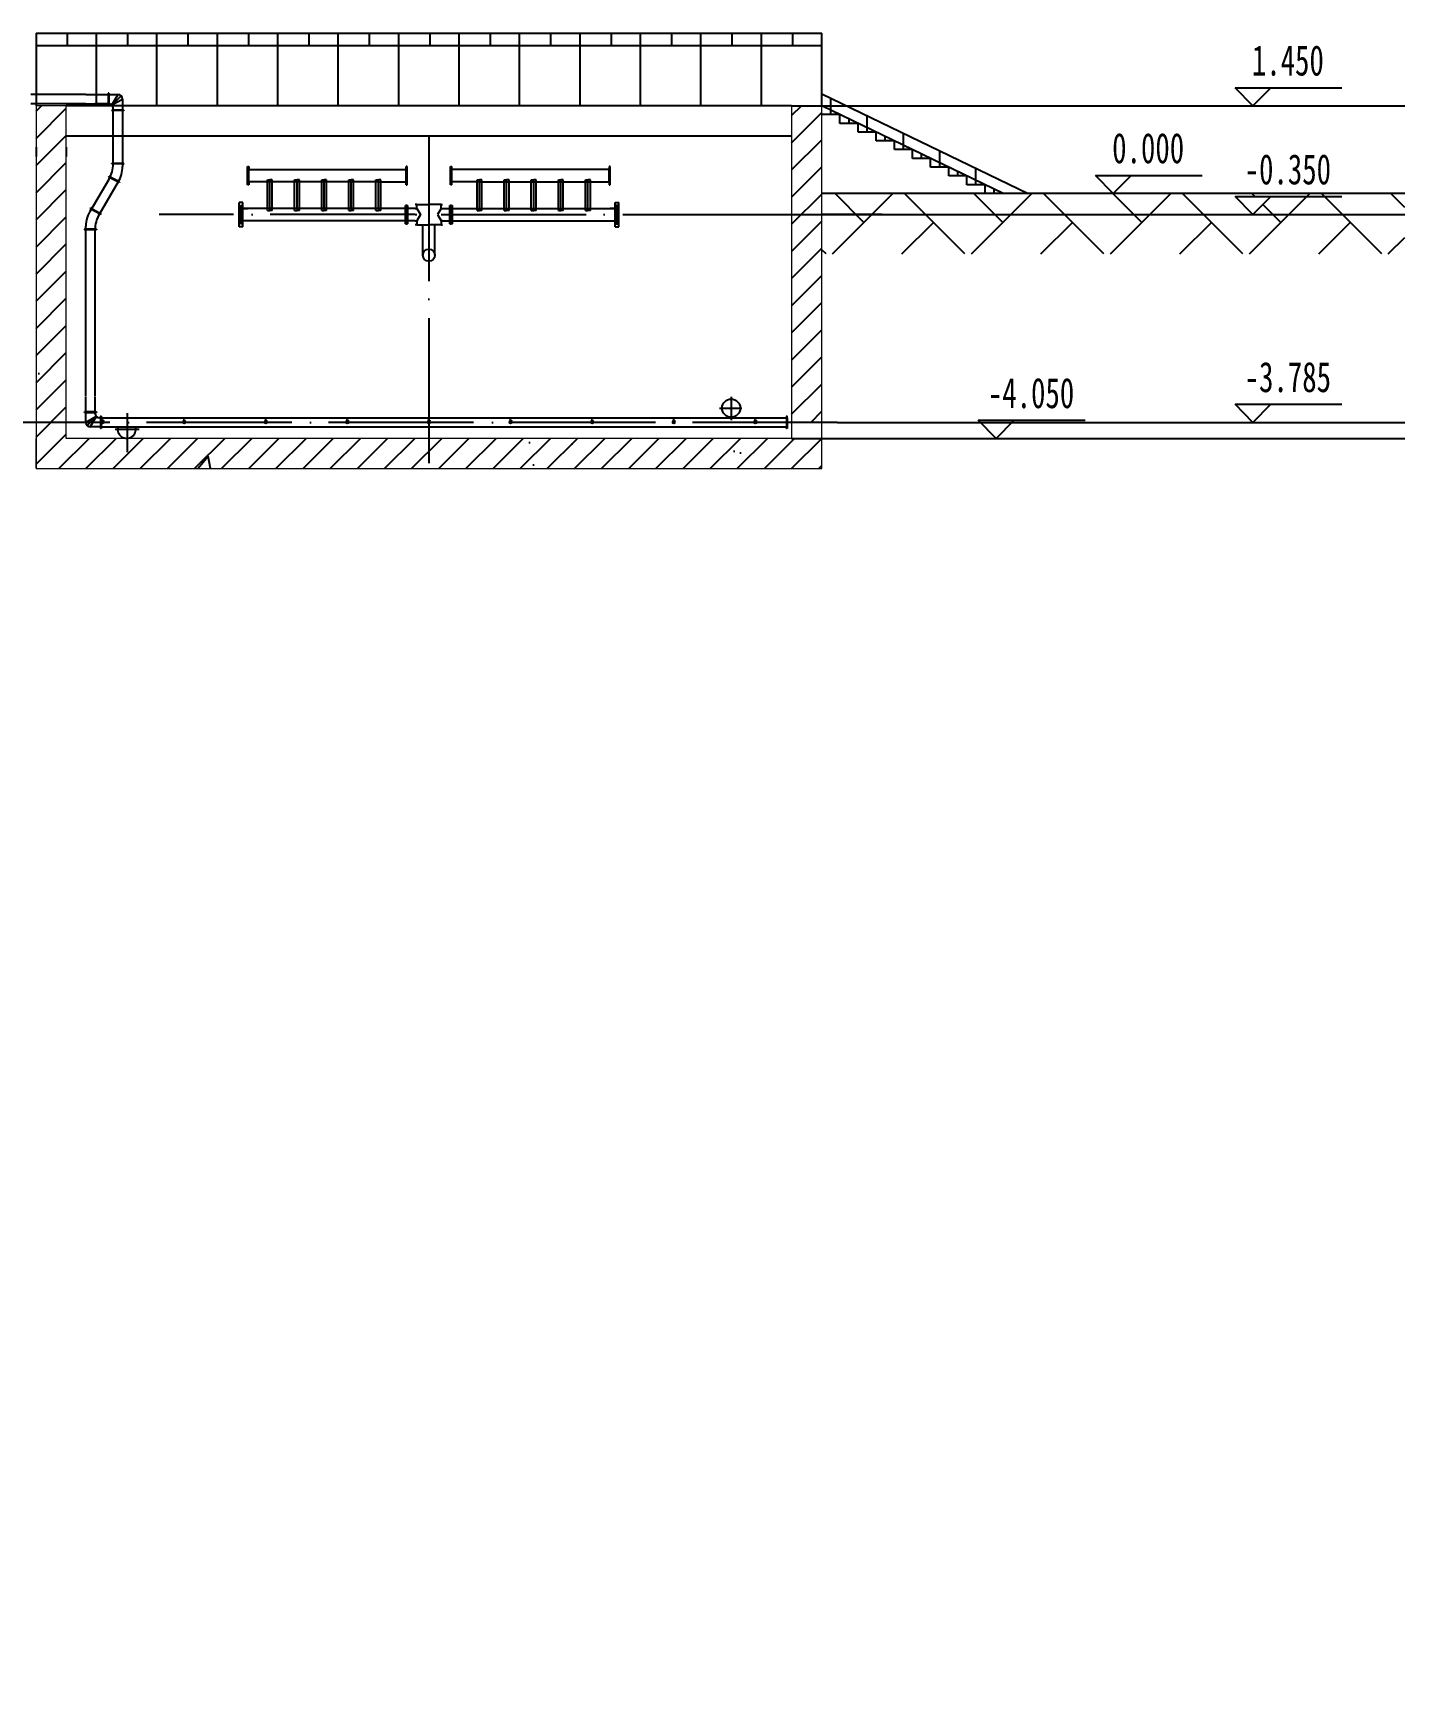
# Model space of a CAD drawing. Header units: millimetres. Extents: x 279 to 2876, y -494 to 1800.
# Drawn here: x 1271.1 to 1498, y -275.1 to -0.1 of the extents above; entities that cross this region are included whole.
import ezdxf

# ---------------------------------------------------------------- set-up
doc = ezdxf.new("R2010")
doc.units = ezdxf.units.MM
doc.linetypes.add('ACAD_ISO04W100', pattern=[30, 24, -3, 0, -3])
doc.layers.add('图层1', color=1, linetype='Continuous', lineweight=25, plot=False)
doc.layers.add('图层2', color=5, linetype='Continuous', lineweight=25, plot=False)
doc.styles.get("Standard").update_dxf_attribs({"font": 'txt', "bigfont": 'gbcbig.shx'})

msp = doc.modelspace()

# ---------------------------------------------------------------- hatches: boundary and pattern name
h = msp.add_hatch()
h.set_pattern_fill('ANSI31', color=256, style=0)
h.set_pattern_definition([(45, (299.2907, -738.3604), (-2.245064, 2.245064), [])])
h.paths.add_polyline_path([(870.56582, -12.1404), (865.56582, -12.1404), (865.56582, -64.4904), (870.56582, -64.4904)])
h.paths.add_polyline_path([(995.56582, -20.50611), (995.56582, -19.00611), (995.56582, -12.1404), (990.56582, -12.1404), (990.56582, -19.00611), (990.56582, -20.50611), (990.56582, -64.4904), (995.56582, -64.4904)])
h.paths.add_polyline_path([(983.11159, -67.1404), (940.97083, -67.1404), (942.74642, -72.1404), (985.68478, -72.1404)])
h.paths.add_polyline_path([(995.56582, -64.4904), (990.56582, -64.4904), (990.56582, -67.1404), (983.11159, -67.1404), (985.68478, -72.1404), (995.56582, -72.1404)])
h.paths.add_polyline_path([(940.97083, -67.1404), (930.56582, -67.1404), (930.56582, -72.1404), (942.74642, -72.1404)])
h.paths.add_polyline_path([(930.56582, -67.1404), (881.41478, -67.1404), (883.98797, -72.1404), (930.56582, -72.1404)])
h.paths.add_polyline_path([(881.41478, -67.1404), (870.56582, -67.1404), (870.56582, -64.4904), (865.56582, -64.4904), (865.56582, -72.1404), (883.98797, -72.1404)])
h.paths.add_polyline_path([(1068.5659, -67.1404), (1008.5659, -67.1404), (1008.5659, -64.4904), (1003.5659, -64.4904), (1003.5659, -72.1404), (1068.5659, -72.1404)])
h.paths.add_polyline_path([(1008.5659, -20.50611), (1008.5659, -19.00611), (1008.5659, -12.1404), (1003.5659, -12.1404), (1003.5659, -19.00611), (1003.5659, -20.50611), (1003.5659, -64.4904), (1008.5659, -64.4904)])
h.paths.add_polyline_path([(1133.5659, -12.1404), (1128.5659, -12.1404), (1128.5659, -64.4904), (1133.5659, -64.4904)])
h.paths.add_polyline_path([(1068.5659, -67.1404), (1068.5659, -72.1404), (1133.5659, -72.1404), (1133.5659, -64.4904), (1128.5659, -64.4904), (1128.5659, -67.1404)])
h.paths.add_polyline_path([(1263.5659, -64.4904), (1258.5659, -64.4904), (1258.5659, -67.1404), (1198.5659, -67.1404), (1198.5659, -72.1404), (1263.5659, -72.1404)])
h.paths.add_polyline_path([(1198.5659, -67.1404), (1138.5659, -67.1404), (1138.5659, -64.4904), (1133.5659, -64.4904), (1133.5659, -72.1404), (1198.5659, -72.1404)])
h.paths.add_polyline_path([(1138.5659, -12.1404), (1133.5659, -12.1404), (1133.5659, -64.4904), (1138.5659, -64.4904)])
h.paths.add_polyline_path([(1263.5659, -20.50611), (1263.5659, -19.00611), (1263.5659, -12.1404), (1258.5659, -12.1404), (1258.5659, -19.00611), (1258.5659, -20.50611), (1258.5659, -64.4904), (1263.5659, -64.4904)])
h.paths.add_polyline_path([(1276.56598, -20.50611), (1276.56598, -19.00611), (1276.56598, -12.1404), (1271.56598, -12.1404), (1271.56598, -19.00611), (1271.56598, -20.50611), (1271.56598, -64.4904), (1276.56598, -64.4904)])
h.paths.add_polyline_path([(1336.56598, -67.1404), (1276.56598, -67.1404), (1276.56598, -64.4904), (1271.56598, -64.4904), (1271.56598, -72.1404), (1336.56598, -72.1404)])
h.paths.add_polyline_path([(1401.56598, -67.1404), (1396.56598, -67.1404), (1336.56598, -67.1404), (1336.56598, -72.1404), (1401.56598, -72.1404)])
h.paths.add_polyline_path([(1401.56598, -30.1404), (1396.56598, -30.1404), (1396.56598, -64.4904), (1401.56598, -64.4904)])
h.paths.add_polyline_path([(1401.56598, -12.1404), (1396.56598, -12.1404), (1396.56598, -30.1404), (1401.56598, -30.1404)])
h.paths.add_polyline_path([(1178.64104, -215.05328), (1173.64104, -215.05328), (1173.64104, -238.25328), (1178.64104, -238.25328)])
h.paths.add_polyline_path([(1178.64104, -241.25328), (1173.64104, -241.25328), (1173.64104, -263.05328), (1178.64104, -263.05328)])
h.paths.add_polyline_path([(1178.64104, -270.05328), (1173.64104, -270.05328), (923.64104, -270.05328), (923.64104, -266.55328), (918.64104, -266.55328), (918.64104, -275.07285), (928.64104, -275.07285), (928.64104, -275.05328), (1178.64104, -275.05328)])
h.paths.add_polyline_path([(923.64104, -228.55328), (918.64104, -228.55328), (918.64104, -263.55328), (923.64104, -263.55328)])
h.paths.add_polyline_path([(923.64104, -216.94935), (918.64104, -216.94935), (918.64104, -219.66899), (918.64104, -225.55328), (923.64104, -225.55328), (923.64104, -220.05328)])
h.paths.add_polyline_path([(923.64104, -215.05328), (918.64104, -215.05328), (918.64104, -216.94935), (923.64104, -216.94935)])
h = msp.add_hatch()
h.set_pattern_fill('AR-CONC', color=256, scale=0.25, style=0)
h.set_pattern_definition([(50, (299.29, -738.36), (45.5462, -3.9848), [4.7625, -52.3875]), (355, (299.29, -738.36), (-8.8107, 47.7642), [3.81, -41.91]), (100.451, (303.086, -738.692), (36.7356, 43.7792), [4.0475, -44.5225]), (46.184, (299.29, -725.66), (67.7698, -10.5106), [7.1437, -78.5812]), (96.6356, (304.94, -726.536), (59.351, 61.8564), [6.0713, -66.7837]), (351.184, (299.29, -725.66), (59.351, 61.8563), [5.715, -62.865]), (21, (305.64, -728.835), (37.9037, -25.5664), [4.7625, -52.3875]), (326, (305.64, -728.835), (15.4505, 46.047), [3.81, -41.91]), (71.4514, (308.8, -730.966), (53.3541, 20.4807), [4.0475, -44.5225]), (37.5, (299.29, -738.36), (0.77215, 21.13876), [0, -41.402, 0, -42.545, 0, -42.06875]), (7.5, (299.29, -738.36), (16.7049, 25.04514), [0, -24.257, 0, -40.4495, 0, -16.03375]), (327.5, (285.13, -738.36), (33.89765, -1.43219), [0, -15.875, 0, -49.53, 0, -65.7225]), (317.5, (278.78, -738.36), (37.0323, 6.3566), [0, -20.6375, 0, -32.893, 0, -46.6725])])
h.paths.add_polyline_path([(865.56582, -64.4904), (870.56582, -64.4904), (870.56582, -12.1404), (865.56582, -12.1404)])
h.paths.add_polyline_path([(865.56582, -72.1404), (977.14366, -72.1404), (979.71685, -67.1404), (870.56582, -67.1404), (870.56582, -64.4904), (865.56582, -64.4904)])
h.paths.add_polyline_path([(979.71685, -67.1404), (930.56582, -67.1404), (930.56582, -72.1404), (977.14366, -72.1404)], flags=16)
h.paths.add_polyline_path([(930.56582, -67.1404), (930.56582, -72.1404), (942.74642, -72.1404), (940.97083, -67.1404)], flags=0)
h.paths.add_polyline_path([(940.97083, -67.1404), (878.02004, -67.1404), (875.44685, -72.1404), (942.74642, -72.1404)], flags=16)
h.paths.add_polyline_path([(878.02004, -67.1404), (875.44685, -72.1404), (995.56582, -72.1404), (995.56582, -64.4904), (990.56582, -64.4904), (990.56582, -67.1404)])
h.paths.add_polyline_path([(990.56582, -64.4904), (995.56582, -64.4904), (995.56582, -20.50611), (995.56582, -19.00611), (995.56582, -12.1404), (990.56582, -12.1404), (990.56582, -19.00611), (990.56582, -20.50611)])
h.paths.add_polyline_path([(1003.5659, -64.4904), (1008.5659, -64.4904), (1008.5659, -20.50611), (1008.5659, -19.00611), (1008.5659, -12.1404), (1003.5659, -12.1404), (1003.5659, -19.00611), (1003.5659, -20.50611)])
h.paths.add_polyline_path([(1008.5659, -67.1404), (1008.5659, -64.4904), (1003.5659, -64.4904), (1003.5659, -72.1404), (1068.5659, -72.1404), (1068.5659, -67.1404)])
h.paths.add_polyline_path([(1068.5659, -67.1404), (1068.5659, -72.1404), (1133.5659, -72.1404), (1133.5659, -64.4904), (1128.5659, -64.4904), (1128.5659, -67.1404)])
h.paths.add_polyline_path([(1128.5659, -64.4904), (1133.5659, -64.4904), (1133.5659, -12.1404), (1128.5659, -12.1404)])
h.paths.add_polyline_path([(1133.5659, -64.4904), (1138.5659, -64.4904), (1138.5659, -12.1404), (1133.5659, -12.1404)])
h.paths.add_polyline_path([(1138.5659, -67.1404), (1138.5659, -64.4904), (1133.5659, -64.4904), (1133.5659, -72.1404), (1198.5659, -72.1404), (1198.5659, -67.1404)])
h.paths.add_polyline_path([(1263.5659, -72.1404), (1263.5659, -64.4904), (1258.5659, -64.4904), (1258.5659, -67.1404), (1198.5659, -67.1404), (1198.5659, -72.1404)])
h.paths.add_polyline_path([(1258.5659, -64.4904), (1263.5659, -64.4904), (1263.5659, -20.50611), (1263.5659, -19.00611), (1263.5659, -12.1404), (1258.5659, -12.1404), (1258.5659, -19.00611), (1258.5659, -20.50611)])
h.paths.add_polyline_path([(1271.56598, -64.4904), (1276.56598, -64.4904), (1276.56598, -20.50611), (1276.56598, -19.00611), (1276.56598, -12.1404), (1271.56598, -12.1404), (1271.56598, -19.00611), (1271.56598, -20.50611)])
h.paths.add_polyline_path([(1336.56598, -72.1404), (1336.56598, -67.1404), (1276.56598, -67.1404), (1276.56598, -64.4904), (1271.56598, -64.4904), (1271.56598, -72.1404)])
h.paths.add_polyline_path([(1401.56598, -72.1404), (1401.56598, -67.1404), (1396.56598, -67.1404), (1336.56598, -67.1404), (1336.56598, -72.1404)])
h.paths.add_polyline_path([(1401.56598, -30.1404), (1396.56598, -30.1404), (1396.56598, -64.4904), (1401.56598, -64.4904)])
h.paths.add_polyline_path([(1396.56598, -30.1404), (1401.56598, -30.1404), (1401.56598, -12.1404), (1396.56598, -12.1404)])
h.paths.add_polyline_path([(923.64104, -228.55328), (918.64104, -228.55328), (918.64104, -263.55328), (923.64104, -263.55328)])
h.paths.add_polyline_path([(918.64104, -225.55328), (923.64104, -225.55328), (923.64104, -220.05328), (923.64104, -216.94935), (918.64104, -216.94935), (918.64104, -219.66899)])
h.paths.add_polyline_path([(923.64104, -216.94935), (923.64104, -215.05328), (918.64104, -215.05328), (918.64104, -216.94935)])
h.paths.add_polyline_path([(923.64104, -270.05328), (923.64104, -266.55328), (918.64104, -266.55328), (918.64104, -275.07285), (1178.64104, -275.07285), (1178.64104, -270.05328), (1173.64104, -270.05328)])
h.paths.add_polyline_path([(1178.64104, -241.25328), (1173.64104, -241.25328), (1173.64104, -263.05328), (1178.64104, -263.05328)])
h.paths.add_polyline_path([(1178.64104, -215.05328), (1173.64104, -215.05328), (1173.64104, -238.25328), (1178.64104, -238.25328)])
h = msp.add_hatch()
h.set_pattern_fill('AR-HBONE', color=256, scale=0.08, style=0)
h.set_pattern_definition([(45, (299.291, -738.3604), (1e-15, 11.49473), [24.384, -8.128]), (135, (305.038, -732.613), (1e-15, 11.49473), [24.384, -8.128])])
h.paths.add_polyline_path([(865.56582, -26.6404), (820.63501, -26.6404), (820.63501, -36.6404), (865.56582, -36.6404)])
h.paths.add_polyline_path([(1498.00948, -30.1404), (1401.56598, -30.1404), (1401.56598, -36.6404), (1498.00948, -36.6404)])
h.paths.add_polyline_path([(1469.92699, -27.1404), (1475.86476, -27.1404), (1472.89588, -30.1404), (1498.00948, -30.1404), (1498.00948, -26.6404), (1401.56598, -26.6404), (1401.56598, -30.1404), (1472.89588, -30.1404)])

# ---------------------------------------------------------------- linework, layer by layer
at = {"lineweight": -2}
for p, q in [((1271.56598, -0.1404), (1271.56598, -12.1404)), ((1276.70168, -0.1404), (1276.70168, -2.1404)), ((1281.56598, -12.1404), (1281.56598, -0.1404)), ((1286.70168, -0.1404), (1286.70168, -2.1404)), ((1286.70168, -0.1404), (1286.70168, -2.1404)), ((1291.56598, -12.1404), (1291.56598, -0.1404)), ((1296.70168, -0.1404), (1296.70168, -2.1404)), ((1301.56598, -12.1404), (1301.56598, -0.1404)), ((1306.70168, -0.1404), (1306.70168, -2.1404)), ((1311.56598, -12.1404), (1311.56598, -0.1404)), ((1316.70168, -0.1404), (1316.70168, -2.1404)), ((1321.56598, -12.1404), (1321.56598, -0.1404)), ((1326.70168, -0.1404), (1326.70168, -2.1404)), ((1331.56598, -12.1404), (1331.56598, -0.1404)), ((1336.70168, -0.1404), (1336.70168, -2.1404)), ((1341.56598, -12.1404), (1341.56598, -0.1404)), ((1346.70168, -0.1404), (1346.70168, -2.1404)), ((1351.56598, -12.1404), (1351.56598, -0.1404)), ((1356.70168, -0.1404), (1356.70168, -2.1404)), ((1361.56598, -12.1404), (1361.56598, -0.1404)), ((1366.70168, -0.1404), (1366.70168, -2.1404)), ((1371.56598, -12.1404), (1371.56598, -0.1404)), ((1376.70168, -0.1404), (1376.70168, -2.1404)), ((1381.56598, -12.1404), (1381.56598, -0.1404)), ((1386.70168, -0.1404), (1386.70168, -2.1404)), ((1391.56598, -12.1404), (1391.56598, -0.1404)), ((1396.70168, -0.1404), (1396.70168, -2.1404)), ((1401.56598, -12.1404), (1401.56598, -0.1404))]:
    msp.add_line(p, q, dxfattribs=at)
for p, q in [((1271.56598, -0.1404), (1401.56598, -0.1404)), ((1271.56598, -2.1404), (1401.56598, -2.1404)), ((1284.09073, -12.00614), (1285.64355, -10.50614)), ((1284.0933, -12.0042), (1285.13467, -10.26903)), ((1401.56598, -10.1404), (1435.70391, -26.6404)), ((1403.06598, -13.5904), (1403.06598, -10.8654)), ((1396.56598, -12.1404), (1276.56598, -12.1404)), ((1284.0933, -12.0042), (1285.8631, -11.02283)), ((1396.56598, -12.1404), (1498.00948, -12.1404)), ((1401.56598, -12.1404), (1411.56598, -12.1404)), ((1431.56598, -26.6404), (1401.56598, -12.1404)), ((1404.56598, -13.5904), (1401.56598, -13.5904)), ((1404.56598, -15.0404), (1404.56598, -13.5904)), ((1407.56598, -15.0404), (1404.56598, -15.0404)), ((1406.06598, -15.0404), (1406.06598, -14.3154)), ((1407.56598, -16.4904), (1407.56598, -15.0404)), ((1410.56598, -16.4904), (1407.56598, -16.4904)), ((1409.06598, -16.4904), (1409.06598, -13.7654)), ((1410.56598, -17.9404), (1410.56598, -16.4904)), ((1271.56598, -19.00611), (1271.56598, -20.50611)), ((1396.56598, -17.1404), (1276.56598, -17.1404)), ((1276.56598, -19.00611), (1276.56598, -20.50611)), ((1413.56598, -17.9404), (1410.56598, -17.9404)), ((1412.06598, -17.9404), (1412.06598, -17.2154)), ((1413.56598, -19.3904), (1413.56598, -17.9404)), ((1415.06598, -19.3904), (1415.06598, -16.6654)), ((1416.56598, -19.3904), (1413.56598, -19.3904)), ((1416.56598, -20.8404), (1416.56598, -19.3904)), ((1419.56598, -20.8404), (1416.56598, -20.8404)), ((1418.06598, -20.8404), (1418.06598, -20.1154)), ((1419.56598, -22.2904), (1419.56598, -20.8404)), ((1421.06598, -22.2904), (1421.06598, -19.5654)), ((1306.56598, -22.6904), (1306.56598, -22.1904)), ((1306.56598, -22.1904), (1306.76598, -22.1904)), ((1306.56598, -25.1904), (1306.56598, -22.6904)), ((1306.76598, -22.1904), (1306.76598, -22.6904)), ((1306.76598, -24.6904), (1306.76598, -22.6904)), ((1306.76598, -22.6904), (1332.78698, -22.6904)), ((1328.20014, -24.6904), (1306.76598, -24.6904)), ((1306.76598, -24.6904), (1306.76598, -25.1904)), ((1309.85281, -29.4404), (1309.85281, -24.3904)), ((1309.85281, -24.3904), (1310.25281, -24.3904)), ((1310.25281, -29.1404), (1310.25281, -24.3904)), ((1310.25281, -29.1404), (1310.25281, -24.3904)), ((1310.65281, -24.3904), (1310.25281, -24.3904)), ((1310.25281, -29.1404), (1310.25281, -24.44965)), ((1310.65281, -29.4404), (1310.65281, -24.3904)), ((1314.33965, -29.4404), (1314.33965, -24.3904)), ((1314.33965, -24.3904), (1314.73965, -24.3904)), ((1314.73965, -29.1404), (1314.73965, -24.3904)), ((1314.73965, -29.1404), (1314.73965, -24.3904)), ((1314.73965, -29.1404), (1314.73965, -24.3904)), ((1315.13965, -24.3904), (1314.73965, -24.3904)), ((1315.13965, -29.4404), (1315.13965, -24.3904)), ((1318.82648, -29.4404), (1318.82648, -24.3904)), ((1318.82648, -24.3904), (1319.22648, -24.3904)), ((1319.22648, -29.1404), (1319.22648, -24.3904)), ((1319.22648, -29.1404), (1319.22648, -24.3904)), ((1319.22648, -29.1404), (1319.22648, -24.3904)), ((1319.62648, -24.3904), (1319.22648, -24.3904)), ((1319.62648, -29.4404), (1319.62648, -24.3904)), ((1323.31331, -29.4404), (1323.31331, -24.3904)), ((1323.31331, -24.3904), (1323.71331, -24.3904)), ((1323.71331, -29.1404), (1323.71331, -24.3904)), ((1323.71331, -29.1404), (1323.71331, -24.3904)), ((1323.71331, -29.1404), (1323.71331, -24.3904)), ((1324.11331, -24.3904), (1323.71331, -24.3904)), ((1324.11331, -29.4404), (1324.11331, -24.3904)), ((1327.80014, -29.4404), (1327.80014, -24.3904)), ((1327.80014, -24.3904), (1328.20014, -24.3904)), ((1328.20014, -29.1404), (1328.20014, -24.3904)), ((1328.20014, -29.1404), (1328.20014, -24.3904)), ((1328.60014, -24.3904), (1328.20014, -24.3904)), ((1328.20014, -24.6904), (1330.96679, -24.6904)), ((1328.60014, -29.4404), (1328.60014, -24.3904)), ((1330.96679, -24.6904), (1332.78698, -24.6904)), ((1332.78698, -25.1904), (1332.78698, -22.1904)), ((1332.98698, -22.1904), (1332.78698, -22.1904)), ((1332.98698, -22.4904), (1332.98698, -22.1904)), ((1332.98698, -22.6904), (1332.98698, -22.4904)), ((1332.98698, -24.6904), (1332.98698, -22.6904)), ((1332.98698, -25.1904), (1332.98698, -24.6904)), ((1340.14499, -22.4904), (1340.14499, -22.1904)), ((1340.14499, -22.1904), (1340.34499, -22.1904)), ((1340.14499, -22.6904), (1340.14499, -22.4904)), ((1340.14499, -24.6904), (1340.14499, -22.6904)), ((1340.14499, -25.1904), (1340.14499, -24.6904)), ((1340.34499, -25.1904), (1340.34499, -22.1904)), ((1366.36598, -22.6904), (1340.34499, -22.6904)), ((1342.16518, -24.6904), (1340.34499, -24.6904)), ((1344.93182, -24.6904), (1342.16518, -24.6904)), ((1344.53182, -29.4404), (1344.53182, -24.3904)), ((1344.53182, -24.3904), (1344.93182, -24.3904)), ((1344.93182, -29.1404), (1344.93182, -24.3904)), ((1345.33182, -24.3904), (1344.93182, -24.3904)), ((1344.93182, -29.1404), (1344.93182, -24.3904)), ((1344.93182, -24.6904), (1366.36598, -24.6904)), ((1345.33182, -29.4404), (1345.33182, -24.3904)), ((1349.01865, -29.4404), (1349.01865, -24.3904)), ((1349.01865, -24.3904), (1349.41865, -24.3904)), ((1349.41865, -29.1404), (1349.41865, -24.3904)), ((1349.41865, -29.1404), (1349.41865, -24.3904)), ((1349.81865, -24.3904), (1349.41865, -24.3904)), ((1349.41865, -29.1404), (1349.41865, -24.3904)), ((1349.81865, -29.4404), (1349.81865, -24.3904)), ((1353.50549, -29.4404), (1353.50549, -24.3904)), ((1353.50549, -24.3904), (1353.90549, -24.3904)), ((1353.90549, -29.1404), (1353.90549, -24.3904)), ((1353.90549, -29.1404), (1353.90549, -24.3904)), ((1354.30549, -24.3904), (1353.90549, -24.3904)), ((1353.90549, -29.1404), (1353.90549, -24.3904)), ((1354.30549, -29.4404), (1354.30549, -24.3904)), ((1357.99232, -29.4404), (1357.99232, -24.3904)), ((1357.99232, -24.3904), (1358.39232, -24.3904)), ((1358.39232, -29.1404), (1358.39232, -24.3904)), ((1358.39232, -29.1404), (1358.39232, -24.3904)), ((1358.79232, -24.3904), (1358.39232, -24.3904)), ((1358.39232, -29.1404), (1358.39232, -24.3904)), ((1358.79232, -29.4404), (1358.79232, -24.3904)), ((1362.47915, -29.4404), (1362.47915, -24.3904)), ((1362.47915, -24.3904), (1362.87915, -24.3904)), ((1362.87915, -29.1404), (1362.87915, -24.3904)), ((1363.27915, -24.3904), (1362.87915, -24.3904)), ((1362.87915, -29.1404), (1362.87915, -24.3904)), ((1362.87915, -29.1404), (1362.87915, -24.44965)), ((1363.27915, -29.4404), (1363.27915, -24.3904)), ((1366.56598, -22.1904), (1366.36598, -22.1904)), ((1366.36598, -22.1904), (1366.36598, -22.6904)), ((1366.36598, -24.6904), (1366.36598, -22.6904)), ((1366.36598, -24.6904), (1366.36598, -25.1904)), ((1366.56598, -22.6904), (1366.56598, -22.1904)), ((1366.56598, -25.1904), (1366.56598, -22.6904)), ((1422.56598, -22.2904), (1419.56598, -22.2904)), ((1422.56598, -23.7404), (1422.56598, -22.2904)), ((1425.56598, -23.7404), (1422.56598, -23.7404)), ((1424.06598, -23.7404), (1424.06598, -23.0154)), ((1425.56598, -25.1904), (1425.56598, -23.7404)), ((1427.06598, -25.1904), (1427.06598, -22.4654)), ((1306.76598, -25.1904), (1306.56598, -25.1904)), ((1332.78698, -25.1904), (1332.98698, -25.1904)), ((1340.34499, -25.1904), (1340.14499, -25.1904)), ((1366.36598, -25.1904), (1366.56598, -25.1904)), ((1498.00948, -26.6404), (1401.56598, -26.6404)), ((1428.56598, -25.1904), (1425.56598, -25.1904)), ((1428.56598, -26.6404), (1428.56598, -25.1904)), ((1430.06598, -26.6404), (1430.06598, -25.9154)), ((1305.46598, -28.1404), (1305.16598, -28.1404)), ((1305.16598, -28.17737), (1305.16598, -28.1404)), ((1305.16598, -31.90219), (1305.16598, -28.17737)), ((1305.36598, -29.1404), (1305.36598, -28.6404)), ((1305.36598, -28.6404), (1305.56598, -28.6404)), ((1305.36598, -31.6404), (1305.36598, -29.1404)), ((1305.76598, -28.1404), (1305.46598, -28.1404)), ((1305.56598, -28.6404), (1305.56598, -29.1404)), ((1305.56598, -31.1404), (1305.56598, -29.1404)), ((1305.56598, -29.1404), (1306.56598, -29.1404)), ((1305.76598, -28.17737), (1305.76598, -28.1404)), ((1305.76598, -31.90219), (1305.76598, -28.17737)), ((1332.68698, -29.1404), (1305.76598, -29.1404)), ((1313.36082, -29.1404), (1306.56598, -29.1404)), ((1309.85281, -29.4404), (1310.25281, -29.4404)), ((1310.25281, -29.1404), (1310.25281, -29.4404)), ((1310.25281, -29.1404), (1310.25281, -29.4404)), ((1310.65281, -29.4404), (1310.25281, -29.4404)), ((1334.31598, -29.1404), (1313.36082, -29.1404)), ((1314.33965, -29.4404), (1314.73965, -29.4404)), ((1314.73965, -29.1404), (1314.73965, -29.4404)), ((1314.73965, -29.1404), (1314.73965, -29.4404)), ((1315.13965, -29.4404), (1314.73965, -29.4404)), ((1318.82648, -29.4404), (1319.22648, -29.4404)), ((1319.22648, -29.1404), (1319.22648, -29.4404)), ((1319.22648, -29.1404), (1319.22648, -29.4404)), ((1319.62648, -29.4404), (1319.22648, -29.4404)), ((1323.31331, -29.4404), (1323.71331, -29.4404)), ((1323.71331, -29.1404), (1323.71331, -29.4404)), ((1323.71331, -29.1404), (1323.71331, -29.4404)), ((1324.11331, -29.4404), (1323.71331, -29.4404)), ((1327.80014, -29.4404), (1328.20014, -29.4404)), ((1328.20014, -29.1404), (1328.20014, -29.4404)), ((1328.20014, -29.1404), (1328.20014, -29.4404)), ((1328.60014, -29.4404), (1328.20014, -29.4404)), ((1332.68698, -31.6404), (1332.68698, -28.6404)), ((1332.88698, -28.6404), (1332.68698, -28.6404)), ((1332.88698, -30.1404), (1332.68698, -30.1404)), ((1332.88698, -28.9404), (1332.88698, -28.6404)), ((1332.88698, -28.6404), (1333.08698, -28.6404)), ((1332.88698, -29.1404), (1332.88698, -28.9404)), ((1332.88698, -31.1404), (1332.88698, -29.1404)), ((1333.08698, -31.6404), (1333.08698, -28.6404)), ((1334.56598, -28.4404), (1334.31598, -28.4404)), ((1334.31598, -29.1404), (1334.56598, -29.1404)), ((1334.31598, -30.1404), (1334.56598, -30.1404)), ((1334.56598, -29.1404), (1334.56598, -28.4404)), ((1334.56598, -28.4404), (1336.56598, -28.4404)), ((1334.56598, -29.1404), (1335.14363, -30.1404)), ((1335.14363, -30.1404), (1334.56598, -31.1404)), ((1338.56598, -28.4404), (1336.56598, -28.4404)), ((1338.56598, -29.1404), (1337.97716, -30.1404)), ((1337.97716, -30.1404), (1338.56598, -31.1404)), ((1338.56598, -29.1404), (1338.56598, -28.4404)), ((1338.56598, -28.4404), (1338.81598, -28.4404)), ((1338.56598, -29.1404), (1359.77114, -29.1404)), ((1338.56598, -30.1404), (1340.55252, -30.1404)), ((1340.04499, -31.6404), (1340.04499, -28.6404)), ((1340.24499, -28.6404), (1340.04499, -28.6404)), ((1340.24499, -28.9404), (1340.24499, -28.6404)), ((1340.24499, -28.6404), (1340.44499, -28.6404)), ((1340.24499, -29.1404), (1340.24499, -28.9404)), ((1340.24499, -31.1404), (1340.24499, -29.1404)), ((1340.24499, -30.1404), (1340.44499, -30.1404)), ((1340.44499, -31.6404), (1340.44499, -28.6404)), ((1340.44499, -29.1404), (1367.36598, -29.1404)), ((1344.53182, -29.4404), (1344.93182, -29.4404)), ((1344.93182, -29.1404), (1344.93182, -29.4404)), ((1344.93182, -29.1404), (1344.93182, -29.4404)), ((1345.33182, -29.4404), (1344.93182, -29.4404)), ((1349.01865, -29.4404), (1349.41865, -29.4404)), ((1349.41865, -29.1404), (1349.41865, -29.4404)), ((1349.41865, -29.1404), (1349.41865, -29.4404)), ((1349.81865, -29.4404), (1349.41865, -29.4404)), ((1353.50549, -29.4404), (1353.90549, -29.4404)), ((1353.90549, -29.1404), (1353.90549, -29.4404)), ((1353.90549, -29.1404), (1353.90549, -29.4404)), ((1354.30549, -29.4404), (1353.90549, -29.4404)), ((1357.99232, -29.4404), (1358.39232, -29.4404)), ((1358.39232, -29.1404), (1358.39232, -29.4404)), ((1358.39232, -29.1404), (1358.39232, -29.4404)), ((1358.79232, -29.4404), (1358.39232, -29.4404)), ((1359.77114, -29.1404), (1366.56598, -29.1404)), ((1362.47915, -29.4404), (1362.87915, -29.4404)), ((1362.87915, -29.1404), (1362.87915, -29.4404)), ((1362.87915, -29.1404), (1362.87915, -29.4404)), ((1363.27915, -29.4404), (1362.87915, -29.4404)), ((1367.56598, -29.1404), (1366.56598, -29.1404)), ((1367.36598, -28.17737), (1367.36598, -28.1404)), ((1367.36598, -28.1404), (1367.66598, -28.1404)), ((1367.36598, -31.90219), (1367.36598, -28.17737)), ((1367.76598, -28.6404), (1367.56598, -28.6404)), ((1367.56598, -28.6404), (1367.56598, -29.1404)), ((1367.56598, -31.1404), (1367.56598, -29.1404)), ((1367.66598, -28.1404), (1367.96598, -28.1404)), ((1367.76598, -29.1404), (1367.76598, -28.6404)), ((1367.76598, -31.6404), (1367.76598, -29.1404)), ((1367.96598, -28.17737), (1367.96598, -28.1404)), ((1367.96598, -31.90219), (1367.96598, -28.17737)), ((1381.17618, -30.1404), (1498.00948, -30.1404)), ((1411.56598, -30.1404), (1401.56598, -30.1404)), ((1305.16598, -32.1404), (1305.16598, -31.90219)), ((1305.46598, -32.1404), (1305.16598, -32.1404)), ((1305.76598, -32.1404), (1305.31598, -32.1404)), ((1305.56598, -31.6404), (1305.36598, -31.6404)), ((1306.56598, -31.1404), (1305.56598, -31.1404)), ((1305.56598, -31.1404), (1305.56598, -31.6404)), ((1305.76598, -32.1404), (1305.76598, -31.90219)), ((1312.28897, -31.1404), (1306.56598, -31.1404)), ((1334.31598, -31.1404), (1312.28897, -31.1404)), ((1332.68698, -31.6404), (1332.88698, -31.6404)), ((1332.88698, -31.6404), (1332.88698, -31.1404)), ((1333.08698, -31.6404), (1332.88698, -31.6404)), ((1334.31598, -31.1404), (1334.56598, -31.1404)), ((1334.56598, -31.8404), (1334.31598, -31.8404)), ((1334.56598, -31.1404), (1334.56598, -31.8404)), ((1334.56598, -31.8404), (1336.56598, -31.8404)), ((1335.56598, -36.8404), (1335.56598, -31.8404)), ((1338.56598, -31.8404), (1336.56598, -31.8404)), ((1337.56598, -36.8404), (1337.56598, -31.8404)), ((1338.56598, -31.1404), (1338.56598, -31.8404)), ((1338.81598, -31.1404), (1338.56598, -31.1404)), ((1338.56598, -31.8404), (1338.81598, -31.8404)), ((1338.81598, -31.1404), (1360.84299, -31.1404)), ((1338.81598, -31.1404), (1338.81598, -31.1404)), ((1340.04499, -31.6404), (1340.24499, -31.6404)), ((1340.24499, -31.6404), (1340.24499, -31.1404)), ((1340.44499, -31.6404), (1340.24499, -31.6404)), ((1360.84299, -31.1404), (1366.56598, -31.1404)), ((1366.56598, -31.1404), (1367.56598, -31.1404)), ((1367.36598, -32.1404), (1367.36598, -31.90219)), ((1367.36598, -32.1404), (1367.81598, -32.1404)), ((1367.56598, -31.1404), (1367.56598, -31.6404)), ((1367.56598, -31.6404), (1367.76598, -31.6404)), ((1367.66598, -32.1404), (1367.96598, -32.1404)), ((1367.96598, -32.1404), (1367.96598, -31.90219)), ((1281.53565, -63.52073), (1279.81633, -64.51338)), ((1281.53565, -63.52073), (1280.03565, -65.02073)), ((1281.53565, -63.52073), (1280.543, -65.24005)), ((1404.15764, -64.4904), (1498.00948, -64.4904)), ((1396.56598, -67.1404), (1498.00948, -67.1404))]:
    msp.add_line(p, q)
at = {"lineweight": 25}
for p, q in [((1469.92699, -9.1404), (1479.61105, -9.1404)), ((1472.89588, -12.1404), (1469.92699, -9.1404)), ((1472.89588, -12.1404), (1475.86476, -9.1404)), ((1479.61105, -9.1404), (1484.61105, -9.1404)), ((1484.61105, -9.1404), (1487.61105, -9.1404)), ((1446.81884, -23.6404), (1456.50291, -23.6404)), ((1449.78773, -26.6404), (1446.81884, -23.6404)), ((1449.78773, -26.6404), (1452.75662, -23.6404)), ((1456.50291, -23.6404), (1461.50291, -23.6404)), ((1461.50291, -23.6404), (1464.50291, -23.6404)), ((1469.92699, -27.1404), (1479.61105, -27.1404)), ((1472.89588, -30.1404), (1469.92699, -27.1404)), ((1472.89588, -30.1404), (1475.86476, -27.1404)), ((1479.61105, -27.1404), (1484.61105, -27.1404)), ((1484.61105, -27.1404), (1487.61105, -27.1404)), ((1469.92699, -61.4904), (1479.61105, -61.4904)), ((1472.89588, -64.4904), (1469.92699, -61.4904)), ((1472.89588, -64.4904), (1475.86476, -61.4904)), ((1479.61105, -61.4904), (1484.61105, -61.4904)), ((1484.61105, -61.4904), (1487.61105, -61.4904)), ((1427.44288, -64.1404), (1437.12695, -64.1404)), ((1430.41177, -67.1404), (1427.44288, -64.1404)), ((1430.41177, -67.1404), (1433.38066, -64.1404)), ((1437.12695, -64.1404), (1442.12695, -64.1404)), ((1442.12695, -64.1404), (1445.12695, -64.1404))]:
    msp.add_line(p, q, dxfattribs=at)
at = {"lineweight": 0}
for p, q in [((1271.56598, -12.1404), (1271.56598, -19.00611)), ((1276.56598, -12.1404), (1271.56598, -12.1404)), ((1276.56598, -19.00611), (1276.56598, -12.1404)), ((1396.56598, -12.1404), (1396.56598, -67.1404)), ((1396.56598, -12.1404), (1401.56598, -12.1404)), ((1401.56598, -72.1404), (1401.56598, -12.1404)), ((1271.56598, -20.50611), (1271.56598, -72.1404)), ((1276.56598, -67.1404), (1276.56598, -20.50611)), ((1271.56598, -72.1404), (1271.56598, -67.1404)), ((1396.56598, -67.1404), (1276.56598, -67.1404)), ((1271.56598, -72.1404), (1401.56598, -72.1404))]:
    msp.add_line(p, q, dxfattribs=at)
at = {"linetype": 'ACAD_ISO04W100'}
for p, q in [((1334.31598, -30.1404), (1291.95578, -30.1404)), ((1338.56598, -30.1404), (1381.17618, -30.1404)), ((1338.56598, -30.1404), (1363.92497, -30.1404)), ((1386.56598, -60.25731), (1386.56598, -64.13002)), ((1286.64299, -62.96616), (1286.64299, -69.40683)), ((1384.63183, -62.1404), (1388.35014, -62.1404)), ((1404.15764, -64.4904), (848.46071, -64.4904)), ((1284.65521, -65.6404), (1288.63077, -65.6404))]:
    msp.add_line(p, q, dxfattribs=at)
for centre, radius in [((1336.56598, -36.8404), 1), ((1386.56598, -62.1404), 1.5)]:
    msp.add_circle(centre, radius)
msp.add_arc((1286.56598, -65.6404), 1.5, 164.53399, 15.46601)
for p in [(1310.25281, -29.1404), (1314.73965, -29.1404), (1319.22648, -29.1404), (1323.71331, -29.1404), (1328.20014, -29.1404), (1344.93182, -29.1404), (1349.41865, -29.1404), (1353.90549, -29.1404), (1358.39232, -29.1404), (1362.87915, -29.1404)]:
    msp.add_point(p)
at = {"layer": '图层1'}
for p, q in [((1283.50632, -10.16647), (1283.48632, -10.16647)), ((1283.48632, -10.16647), (1283.48632, -10.18647)), ((1283.48632, -10.18647), (1283.50632, -10.18647)), ((1283.50632, -10.03647), (1283.50632, -12.03787)), ((1283.60632, -10.03647), (1283.50632, -10.03647)), ((1283.60632, -10.03647), (1283.60632, -12.03787)), ((1283.60632, -10.28647), (1283.60632, -10.03647)), ((1283.62132, -10.16647), (1283.60632, -10.16647)), ((1283.60632, -10.18647), (1283.62132, -10.18647)), ((1283.63132, -10.14647), (1283.62132, -10.14647)), ((1283.62132, -10.14647), (1283.62132, -10.16647)), ((1283.62132, -10.18647), (1283.62132, -10.16647)), ((1283.62132, -10.20647), (1283.62132, -10.18647)), ((1283.63132, -10.20647), (1283.62132, -10.20647)), ((1283.63132, -10.16647), (1283.63132, -10.14647)), ((1283.65632, -10.16647), (1283.63132, -10.16647)), ((1283.63132, -10.16647), (1283.63132, -10.18647)), ((1283.63132, -10.18647), (1283.65632, -10.18647)), ((1283.63132, -10.18647), (1283.63132, -10.20647)), ((1283.65632, -10.18647), (1283.65632, -10.16647)), ((1283.48632, -11.90787), (1283.48632, -11.88787)), ((1283.48632, -11.88787), (1283.50632, -11.88787)), ((1283.50632, -11.90787), (1283.48632, -11.90787)), ((1283.60632, -12.03787), (1283.50632, -12.03787)), ((1283.60632, -11.78787), (1283.60632, -12.03787)), ((1283.60632, -11.88787), (1283.62132, -11.88787)), ((1283.62132, -11.90787), (1283.60632, -11.90787)), ((1283.63132, -11.86787), (1283.62132, -11.86787)), ((1283.62132, -11.86787), (1283.62132, -11.88787)), ((1283.62132, -11.88787), (1283.62132, -11.90787)), ((1283.62132, -11.92787), (1283.62132, -11.90787)), ((1283.63132, -11.92787), (1283.62132, -11.92787)), ((1283.63132, -11.88787), (1283.63132, -11.86787)), ((1283.63132, -11.88787), (1283.65632, -11.88787)), ((1283.63132, -11.90787), (1283.63132, -11.88787)), ((1283.65632, -11.90787), (1283.63132, -11.90787)), ((1283.63132, -11.90787), (1283.63132, -11.92787)), ((1283.65632, -11.88787), (1283.65632, -11.90787)), ((1284.26323, -12.84147), (1284.11323, -12.84147)), ((1284.11323, -12.84147), (1284.11323, -12.94147)), ((1284.11323, -12.94147), (1284.26323, -12.94147)), ((1284.24323, -12.81647), (1284.22323, -12.81647)), ((1284.22323, -12.81647), (1284.22323, -12.82647)), ((1284.22323, -12.82647), (1284.24323, -12.82647)), ((1284.26323, -12.79147), (1284.24323, -12.79147)), ((1284.24323, -12.79147), (1284.24323, -12.81647)), ((1284.24323, -12.81647), (1284.26323, -12.81647)), ((1284.24323, -12.82647), (1284.24323, -12.84147)), ((1284.26323, -12.82647), (1284.24323, -12.82647)), ((1284.24323, -12.94147), (1284.24323, -12.96147)), ((1284.24323, -12.96147), (1284.26323, -12.96147)), ((1284.26323, -12.81647), (1284.26323, -12.79147)), ((1284.26323, -12.81647), (1284.28323, -12.81647)), ((1284.26323, -12.84147), (1284.26323, -12.82647)), ((1284.28323, -12.82647), (1284.26323, -12.82647)), ((1284.26323, -12.84147), (1284.36323, -12.84147)), ((1284.26323, -12.84147), (1284.36323, -12.84147)), ((1285.96323, -12.94147), (1284.26323, -12.94147)), ((1284.36323, -12.94147), (1284.26323, -12.94147)), ((1284.26323, -12.96147), (1284.26323, -12.94147)), ((1284.28323, -12.81647), (1284.28323, -12.82647)), ((1285.86323, -12.84147), (1284.36323, -12.84147)), ((1285.96323, -12.84147), (1285.86323, -12.84147)), ((1285.86323, -12.94147), (1285.96323, -12.94147)), ((1285.96323, -12.81647), (1285.94323, -12.81647)), ((1285.94323, -12.81647), (1285.94323, -12.82647)), ((1285.94323, -12.82647), (1285.96323, -12.82647)), ((1285.96323, -12.81647), (1285.96323, -12.79147)), ((1285.96323, -12.79147), (1285.98323, -12.79147)), ((1285.98323, -12.81647), (1285.96323, -12.81647)), ((1285.96323, -12.84147), (1285.96323, -12.82647)), ((1285.96323, -12.82647), (1285.98323, -12.82647)), ((1285.96323, -12.84147), (1286.11323, -12.84147)), ((1286.11323, -12.94147), (1285.96323, -12.94147)), ((1285.96323, -12.96147), (1285.96323, -12.94147)), ((1285.98323, -12.96147), (1285.96323, -12.96147)), ((1285.98323, -12.79147), (1285.98323, -12.81647)), ((1285.98323, -12.81647), (1286.00323, -12.81647)), ((1285.98323, -12.82647), (1285.98323, -12.84147)), ((1286.00323, -12.82647), (1285.98323, -12.82647)), ((1285.98323, -12.94147), (1285.98323, -12.96147)), ((1286.00323, -12.81647), (1286.00323, -12.82647)), ((1286.11323, -12.84147), (1286.11323, -12.94147)), ((1284.07847, -21.7605), (1284.07946, -21.66051)), ((1286.07977, -21.78042), (1284.07847, -21.7605)), ((1286.08077, -21.68042), (1284.07946, -21.66051)), ((1284.18821, -21.7866), (1284.18831, -21.7766)), ((1284.20821, -21.7868), (1284.18821, -21.7866)), ((1284.18831, -21.7766), (1284.20831, -21.7768)), ((1284.20796, -21.81179), (1284.20821, -21.7868)), ((1284.22796, -21.81199), (1284.20796, -21.81179)), ((1284.20821, -21.7868), (1284.22821, -21.787)), ((1284.20831, -21.7768), (1284.20846, -21.7618)), ((1284.22831, -21.777), (1284.20831, -21.7768)), ((1284.20946, -21.6618), (1284.20965, -21.6418)), ((1284.20965, -21.6418), (1284.22965, -21.642)), ((1284.22821, -21.787), (1284.22796, -21.81199)), ((1284.22821, -21.787), (1284.24821, -21.78719)), ((1284.22846, -21.762), (1284.22831, -21.777)), ((1284.24831, -21.77719), (1284.22831, -21.777)), ((1284.22965, -21.642), (1284.22945, -21.662)), ((1284.24821, -21.78719), (1284.24831, -21.77719)), ((1285.92978, -21.77893), (1285.82979, -21.77793)), ((1285.90963, -21.79373), (1285.90953, -21.80373)), ((1285.92953, -21.80393), (1285.90953, -21.80373)), ((1285.90963, -21.79373), (1285.92963, -21.79393)), ((1285.92953, -21.80393), (1285.92928, -21.82892)), ((1285.92928, -21.82892), (1285.94928, -21.82912)), ((1285.94953, -21.80412), (1285.92953, -21.80393)), ((1285.92978, -21.77893), (1285.92963, -21.79393)), ((1285.92963, -21.79393), (1285.94963, -21.79413)), ((1285.93098, -21.65893), (1285.93078, -21.67893)), ((1285.95098, -21.65913), (1285.93098, -21.65893)), ((1285.94928, -21.82912), (1285.94953, -21.80412)), ((1285.94953, -21.80412), (1285.96953, -21.80432)), ((1285.94963, -21.79413), (1285.94978, -21.77913)), ((1285.96963, -21.79432), (1285.94963, -21.79413)), ((1285.95078, -21.67913), (1285.95098, -21.65913)), ((1285.96953, -21.80432), (1285.96963, -21.79432)), ((1286.07977, -21.78042), (1286.08077, -21.68042)), ((1283.60105, -23.83525), (1283.5561, -23.92457)), ((1283.5561, -23.92457), (1283.69009, -23.992)), ((1283.73504, -23.90268), (1283.60105, -23.83525)), ((1283.67222, -23.98301), (1283.66323, -24.00088)), ((1283.66323, -24.00088), (1283.68109, -24.00987)), ((1283.68109, -24.00987), (1283.69009, -23.992)), ((1285.20862, -24.75624), (1283.69009, -23.992)), ((1283.77941, -24.03696), (1283.69009, -23.992)), ((1283.71055, -23.86236), (1283.70605, -23.8713)), ((1283.70605, -23.8713), (1283.72392, -23.88029)), ((1283.72841, -23.87136), (1283.71055, -23.86236)), ((1283.72392, -23.88029), (1283.71718, -23.89369)), ((1283.74178, -23.88928), (1283.72392, -23.88029)), ((1283.73965, -23.84902), (1283.72841, -23.87136)), ((1283.72841, -23.87136), (1283.74628, -23.88035)), ((1283.73504, -23.90268), (1283.74178, -23.88928)), ((1283.73504, -23.90268), (1283.82437, -23.94763)), ((1283.75752, -23.85802), (1283.73965, -23.84902)), ((1283.75965, -23.89827), (1283.74178, -23.88928)), ((1283.74628, -23.88035), (1283.75752, -23.85802)), ((1283.74628, -23.88035), (1283.76414, -23.88934)), ((1283.76414, -23.88934), (1283.75965, -23.89827)), ((1285.16425, -24.62196), (1283.82437, -23.94763)), ((1285.11929, -24.71129), (1285.20862, -24.75624)), ((1285.25357, -24.66692), (1285.16425, -24.62196)), ((1285.24695, -24.6356), (1285.24245, -24.64453)), ((1285.24245, -24.64453), (1285.26032, -24.65352)), ((1285.26481, -24.64459), (1285.24695, -24.6356)), ((1285.25357, -24.66692), (1285.26032, -24.65352)), ((1285.25357, -24.66692), (1285.38756, -24.73435)), ((1285.26032, -24.65352), (1285.27818, -24.66251)), ((1285.26481, -24.64459), (1285.27605, -24.62226)), ((1285.28268, -24.65358), (1285.26481, -24.64459)), ((1285.27818, -24.66251), (1285.27144, -24.67591)), ((1285.27605, -24.62226), (1285.29391, -24.63125)), ((1285.29605, -24.6715), (1285.27818, -24.66251)), ((1285.29391, -24.63125), (1285.28268, -24.65358)), ((1285.28268, -24.65358), (1285.30054, -24.66257)), ((1285.30054, -24.66257), (1285.29605, -24.6715)), ((1285.38756, -24.73435), (1285.3426, -24.82368)), ((1285.19963, -24.77411), (1285.20862, -24.75624)), ((1285.21749, -24.7831), (1285.19963, -24.77411)), ((1285.3426, -24.82368), (1285.20862, -24.75624)), ((1285.22648, -24.76524), (1285.21749, -24.7831)), ((1280.56944, -29.03593), (1280.52208, -29.124)), ((1280.52208, -29.124), (1282.28479, -30.07188)), ((1280.56944, -29.03593), (1282.33215, -29.98381)), ((1280.63657, -29.18557), (1280.6271, -29.20319)), ((1280.6271, -29.20319), (1280.64472, -29.21266)), ((1280.64472, -29.21266), (1280.65419, -29.19505)), ((1280.67816, -29.06601), (1280.67342, -29.07482)), ((1280.67342, -29.07482), (1280.69104, -29.08429)), ((1280.69577, -29.07548), (1280.67816, -29.06601)), ((1280.69104, -29.08429), (1280.68393, -29.0975)), ((1280.70865, -29.09376), (1280.69104, -29.08429)), ((1280.70761, -29.05346), (1280.69577, -29.07548)), ((1280.69577, -29.07548), (1280.71339, -29.08495)), ((1280.70155, -29.10697), (1280.70865, -29.09376)), ((1280.70155, -29.10697), (1280.78962, -29.15433)), ((1280.72523, -29.06293), (1280.70761, -29.05346)), ((1280.72627, -29.10323), (1280.70865, -29.09376)), ((1280.71339, -29.08495), (1280.72523, -29.06293)), ((1280.71339, -29.08495), (1280.731, -29.09443)), ((1280.731, -29.09443), (1280.72627, -29.10323)), ((1282.14321, -30.01846), (1282.15268, -30.00084)), ((1282.16082, -30.02793), (1282.14321, -30.01846)), ((1282.17029, -30.01031), (1282.16082, -30.02793)), ((1282.19427, -29.88128), (1282.18953, -29.89009)), ((1282.18953, -29.89009), (1282.20714, -29.89956)), ((1282.21188, -29.89075), (1282.19427, -29.88128)), ((1282.20004, -29.91277), (1282.20714, -29.89956)), ((1282.20714, -29.89956), (1282.22476, -29.90903)), ((1282.21188, -29.89075), (1282.22372, -29.86873)), ((1282.2295, -29.90022), (1282.21188, -29.89075)), ((1282.22476, -29.90903), (1282.21766, -29.92224)), ((1282.22372, -29.86873), (1282.24134, -29.8782)), ((1282.24237, -29.9185), (1282.22476, -29.90903)), ((1282.24134, -29.8782), (1282.2295, -29.90022)), ((1282.2295, -29.90022), (1282.24711, -29.90969)), ((1282.24711, -29.90969), (1282.24237, -29.9185)), ((1282.33215, -29.98381), (1282.28479, -30.07188)), ((1279.71598, -32.54416), (1279.56598, -32.54416)), ((1279.56598, -32.54416), (1279.56598, -32.64416)), ((1279.56598, -32.64416), (1279.71598, -32.64416)), ((1279.69598, -32.51916), (1279.67598, -32.51916)), ((1279.67598, -32.51916), (1279.67598, -32.52916)), ((1279.67598, -32.52916), (1279.69598, -32.52916)), ((1279.71598, -32.49416), (1279.69598, -32.49416)), ((1279.69598, -32.49416), (1279.69598, -32.51916)), ((1279.69598, -32.51916), (1279.71598, -32.51916)), ((1279.69598, -32.52916), (1279.69598, -32.54416)), ((1279.71598, -32.52916), (1279.69598, -32.52916)), ((1279.69598, -32.64416), (1279.69598, -32.66416)), ((1279.69598, -32.66416), (1279.71598, -32.66416)), ((1279.71598, -32.51916), (1279.71598, -32.49416)), ((1279.71598, -32.51916), (1279.73598, -32.51916)), ((1279.71598, -32.54416), (1279.71598, -32.52916)), ((1279.73598, -32.52916), (1279.71598, -32.52916)), ((1279.71598, -32.54416), (1279.81598, -32.54416)), ((1279.71598, -32.54416), (1279.81598, -32.54416)), ((1281.41598, -32.64416), (1279.71598, -32.64416)), ((1279.81598, -32.64416), (1279.71598, -32.64416)), ((1279.71598, -32.66416), (1279.71598, -32.64416)), ((1279.73598, -32.51916), (1279.73598, -32.52916)), ((1281.31598, -32.54416), (1279.81598, -32.54416)), ((1281.41598, -32.54416), (1281.31598, -32.54416)), ((1281.31598, -32.64416), (1281.41598, -32.64416)), ((1281.41598, -32.51916), (1281.39598, -32.51916)), ((1281.39598, -32.51916), (1281.39598, -32.52916)), ((1281.39598, -32.52916), (1281.41598, -32.52916)), ((1281.41598, -32.51916), (1281.41598, -32.49416)), ((1281.41598, -32.49416), (1281.43598, -32.49416)), ((1281.43598, -32.51916), (1281.41598, -32.51916)), ((1281.41598, -32.54416), (1281.41598, -32.52916)), ((1281.41598, -32.52916), (1281.43598, -32.52916)), ((1281.41598, -32.54416), (1281.56598, -32.54416)), ((1281.56598, -32.64416), (1281.41598, -32.64416)), ((1281.41598, -32.66416), (1281.41598, -32.64416)), ((1281.43598, -32.66416), (1281.41598, -32.66416)), ((1281.43598, -32.49416), (1281.43598, -32.51916)), ((1281.43598, -32.51916), (1281.45598, -32.51916)), ((1281.43598, -32.52916), (1281.43598, -32.54416)), ((1281.45598, -32.52916), (1281.43598, -32.52916)), ((1281.43598, -32.64416), (1281.43598, -32.66416)), ((1281.45598, -32.51916), (1281.45598, -32.52916)), ((1281.56598, -32.54416), (1281.56598, -32.64416)), ((1279.71598, -62.73788), (1279.56598, -62.73788)), ((1279.56598, -62.83788), (1279.56598, -62.73788)), ((1279.71598, -62.83788), (1279.56598, -62.83788)), ((1279.69598, -62.71288), (1279.67598, -62.71288)), ((1279.67598, -62.71288), (1279.67598, -62.72288)), ((1279.67598, -62.72288), (1279.69598, -62.72288)), ((1279.71598, -62.68788), (1279.69598, -62.68788)), ((1279.69598, -62.68788), (1279.69598, -62.71288)), ((1279.69598, -62.71288), (1279.71598, -62.71288)), ((1279.69598, -62.72288), (1279.69598, -62.73788)), ((1279.71598, -62.72288), (1279.69598, -62.72288)), ((1279.69598, -62.83788), (1279.69598, -62.85788)), ((1279.69598, -62.85788), (1279.71598, -62.85788)), ((1279.71598, -62.71288), (1279.71598, -62.68788)), ((1279.71598, -62.71288), (1279.73598, -62.71288)), ((1279.71598, -62.73788), (1279.71598, -62.72288)), ((1279.73598, -62.72288), (1279.71598, -62.72288)), ((1279.81598, -62.73788), (1279.71598, -62.73788)), ((1281.41598, -62.73788), (1279.71598, -62.73788)), ((1279.71598, -62.73788), (1279.81598, -62.73788)), ((1279.71598, -62.83788), (1279.81598, -62.83788)), ((1279.71598, -62.83788), (1281.41598, -62.83788)), ((1279.71598, -62.85788), (1279.71598, -62.83788)), ((1279.73598, -62.71288), (1279.73598, -62.72288)), ((1281.31598, -62.73788), (1279.81598, -62.73788)), ((1279.81598, -62.73788), (1281.31598, -62.73788)), ((1279.81598, -62.83788), (1281.41598, -62.83788)), ((1281.31598, -62.73788), (1281.41598, -62.73788)), ((1281.41598, -62.71288), (1281.39598, -62.71288)), ((1281.39598, -62.71288), (1281.39598, -62.72288)), ((1281.39598, -62.72288), (1281.41598, -62.72288)), ((1281.41598, -62.71288), (1281.41598, -62.68788)), ((1281.41598, -62.68788), (1281.43598, -62.68788)), ((1281.43598, -62.71288), (1281.41598, -62.71288)), ((1281.41598, -62.73788), (1281.41598, -62.72288)), ((1281.41598, -62.72288), (1281.43598, -62.72288)), ((1281.41598, -62.73788), (1281.56598, -62.73788)), ((1281.56598, -62.83788), (1281.41598, -62.83788)), ((1281.41598, -62.85788), (1281.41598, -62.83788)), ((1281.43598, -62.85788), (1281.41598, -62.85788)), ((1281.43598, -62.68788), (1281.43598, -62.71288)), ((1281.43598, -62.71288), (1281.45598, -62.71288)), ((1281.43598, -62.72288), (1281.43598, -62.73788)), ((1281.45598, -62.72288), (1281.43598, -62.72288)), ((1281.43598, -62.83788), (1281.43598, -62.85788)), ((1281.45598, -62.71288), (1281.45598, -62.72288)), ((1281.56598, -62.73788), (1281.56598, -62.83788)), ((1282.2145, -63.6204), (1282.1945, -63.6204)), ((1282.1945, -63.6204), (1282.1945, -63.6404)), ((1282.1945, -63.6404), (1282.2145, -63.6404)), ((1282.1945, -65.36181), (1282.1945, -65.34181)), ((1282.1945, -65.34181), (1282.2145, -65.34181)), ((1282.2145, -65.36181), (1282.1945, -65.36181)), ((1282.2145, -63.4904), (1282.2145, -65.49181)), ((1282.3145, -63.4904), (1282.2145, -63.4904)), ((1282.3145, -65.49181), (1282.2145, -65.49181)), ((1282.3145, -63.4904), (1282.3145, -65.49181)), ((1282.3295, -63.6204), (1282.3145, -63.6204)), ((1282.3145, -63.6404), (1282.3295, -63.6404)), ((1282.3145, -63.6404), (1282.3145, -63.7404)), ((1282.3145, -65.34181), (1282.3295, -65.34181)), ((1282.3295, -65.36181), (1282.3145, -65.36181)), ((1282.3395, -63.6004), (1282.3295, -63.6004)), ((1282.3295, -63.6004), (1282.3295, -63.6204)), ((1282.3295, -63.6404), (1282.3295, -63.6204)), ((1282.3295, -63.6604), (1282.3295, -63.6404)), ((1282.3395, -63.6604), (1282.3295, -63.6604)), ((1282.3395, -65.32181), (1282.3295, -65.32181)), ((1282.3295, -65.32181), (1282.3295, -65.34181)), ((1282.3295, -65.34181), (1282.3295, -65.36181)), ((1282.3295, -65.38181), (1282.3295, -65.36181)), ((1282.3395, -65.38181), (1282.3295, -65.38181)), ((1282.3395, -63.6204), (1282.3395, -63.6004)), ((1282.3645, -63.6204), (1282.3395, -63.6204)), ((1282.3395, -63.6204), (1282.3395, -63.6404)), ((1282.3395, -63.6404), (1282.3645, -63.6404)), ((1282.3395, -63.6404), (1282.3395, -63.6604)), ((1282.3395, -65.34181), (1282.3395, -65.32181)), ((1282.3395, -65.34181), (1282.3645, -65.34181)), ((1282.3395, -65.36181), (1282.3395, -65.34181)), ((1282.3645, -65.36181), (1282.3395, -65.36181)), ((1282.3395, -65.36181), (1282.3395, -65.38181)), ((1282.3645, -63.6404), (1282.3645, -63.6204)), ((1282.3645, -65.34181), (1282.3645, -65.36181))]:
    msp.add_line(p, q, dxfattribs=at)
at = {"layer": '图层2'}
for p, q in [((1279.81598, -10.28647), (1270.72805, -10.28647)), ((1279.81598, -10.28647), (1283.61069, -10.28647)), ((1283.61069, -10.28647), (1285.11323, -10.28647)), ((1279.81598, -11.78647), (1270.72839, -11.78647)), ((1279.81598, -11.78647), (1281.31598, -11.78647)), ((1283.5604, -11.78647), (1281.31598, -11.78647)), ((1284.3104, -21.75484), (1284.3104, -12.53647)), ((1285.86323, -11.03647), (1285.86323, -22.19728)), ((1281.31598, -28.28119), (1283.64056, -24.25478)), ((1285.17155, -24.73466), (1282.00766, -30.10678)), ((1281.31598, -28.28119), (1280.63456, -29.32054)), ((1279.81598, -60.08906), (1279.81598, -32.06201)), ((1281.31598, -32.64416), (1281.31598, -60.08906)), ((1279.81598, -64.4904), (1279.81598, -60.18906)), ((1281.31598, -60.18906), (1281.31598, -62.9904)), ((1279.71598, -62.73788), (1281.31598, -62.73788)), ((1281.41598, -62.83788), (1279.71598, -62.83788)), ((1279.81598, -62.83788), (1279.71598, -62.83788)), ((1281.31598, -62.73788), (1281.41598, -62.73788)), ((1281.31598, -65.2404), (1280.56598, -65.2404)), ((1282.39098, -65.2404), (1281.31598, -65.2404)), ((1282.39098, -63.7404), (1282.06598, -63.7404)), ((1282.39098, -63.7404), (1395.74098, -63.7404)), ((1282.56598, -64.1404), (1282.39098, -64.1404)), ((1282.39098, -64.1404), (1282.48772, -64.33387)), ((1282.39098, -65.2404), (1395.74098, -65.2404)), ((1282.56598, -64.1404), (1282.74098, -64.1404)), ((1282.74098, -64.1404), (1282.64425, -64.33387)), ((1296.06598, -64.1404), (1295.89098, -64.1404)), ((1295.89098, -64.1404), (1295.98772, -64.33387)), ((1296.06598, -64.1404), (1296.24098, -64.1404)), ((1296.24098, -64.1404), (1296.14425, -64.33387)), ((1309.56598, -64.1404), (1309.39098, -64.1404)), ((1309.39098, -64.1404), (1309.48772, -64.33387)), ((1309.56598, -64.1404), (1309.74098, -64.1404)), ((1309.74098, -64.1404), (1309.64425, -64.33387)), ((1323.06598, -64.1404), (1322.89098, -64.1404)), ((1322.89098, -64.1404), (1322.98772, -64.33387)), ((1323.06598, -64.1404), (1323.24098, -64.1404)), ((1323.24098, -64.1404), (1323.14425, -64.33387)), ((1336.56598, -64.1404), (1336.39098, -64.1404)), ((1336.39098, -64.1404), (1336.48772, -64.33387)), ((1336.56598, -64.1404), (1336.74098, -64.1404)), ((1336.74098, -64.1404), (1336.64425, -64.33387)), ((1350.06598, -64.1404), (1349.89098, -64.1404)), ((1349.89098, -64.1404), (1349.98772, -64.33387)), ((1350.06598, -64.1404), (1350.24098, -64.1404)), ((1350.24098, -64.1404), (1350.14425, -64.33387)), ((1363.56598, -64.1404), (1363.39098, -64.1404)), ((1363.39098, -64.1404), (1363.48772, -64.33387)), ((1363.56598, -64.1404), (1363.74098, -64.1404)), ((1363.74098, -64.1404), (1363.64425, -64.33387)), ((1377.06598, -64.1404), (1376.89098, -64.1404)), ((1376.89098, -64.1404), (1376.98772, -64.33387)), ((1377.06598, -64.1404), (1377.24098, -64.1404)), ((1377.24098, -64.1404), (1377.14425, -64.33387)), ((1390.56598, -64.1404), (1390.39098, -64.1404)), ((1390.39098, -64.1404), (1390.48772, -64.33387)), ((1390.56598, -64.1404), (1390.74098, -64.1404)), ((1390.74098, -64.1404), (1390.64425, -64.33387)), ((1395.84098, -63.4904), (1395.74098, -63.4904)), ((1395.74098, -63.4904), (1395.74098, -63.7404)), ((1395.74098, -63.7404), (1395.74098, -65.2404)), ((1395.74098, -65.4904), (1395.74098, -65.2404)), ((1395.84098, -65.4904), (1395.74098, -65.4904)), ((1395.84098, -63.7404), (1395.84098, -63.4904)), ((1395.84098, -63.7404), (1395.84098, -65.2404)), ((1395.84098, -65.2404), (1395.84098, -65.4904))]:
    msp.add_line(p, q, dxfattribs=at)
at = {"layer": '图层2', "color": 0, "linetype": 'ACAD_ISO04W100'}
msp.add_line((1336.56598, -17.1404), (1336.56598, -72.1404), dxfattribs=at)
at = {"layer": '图层2'}
for centre in [(1282.56598, -64.4904), (1296.06598, -64.4904), (1309.56598, -64.4904), (1323.06598, -64.4904), (1336.56598, -64.4904), (1350.06598, -64.4904), (1363.56598, -64.4904), (1377.06598, -64.4904), (1390.56598, -64.4904)]:
    msp.add_circle(centre, 0.175, dxfattribs=at)
for centre, radius, start, end in [((1285.11323, -11.03647), 0.75, 0, 90), ((1283.5604, -12.53647), 0.75, 0, 90), ((1279.3104, -21.75484), 5, 330.0007905, 0), ((1280.86323, -22.19728), 5, 329.5041038, 0), ((1284.81598, -32.06201), 5, 146.7498831, 180), ((1286.31598, -32.64416), 5, 149.5041038, 180), ((1282.06598, -62.9904), 0.75, 180, 270), ((1280.56598, -64.4904), 0.75, 180, 270)]:
    msp.add_arc(centre, radius, start, end, dxfattribs=at)

# ---------------------------------------------------------------- texts
at = {"lineweight": 25, "char_height": 5, "width": 30, "attachment_point": 2}
for s, insert in [('{\\fFangSong|b0|i0|c134|p49;\\W0.7;1.450}', (1478.66647, -2.13159)), ('{\\fFangSong|b0|i0|c134|p49;\\W0.7;0.000}', (1455.55832, -16.63159)), ('{\\fFangSong|b0|i0|c134|p49;\\W0.7;-0.350}', (1478.66647, -20.13159)), ('{\\fFangSong|b0|i0|c134|p49;\\W0.7;-3.785}', (1478.66647, -54.48159)), ('{\\fFangSong|b0|i0|c134|p49;\\W0.7;-4.050}', (1436.18236, -57.13159))]:
    msp.add_mtext(s, dxfattribs=dict(at, insert=insert))

doc.saveas('drawing.dxf')
